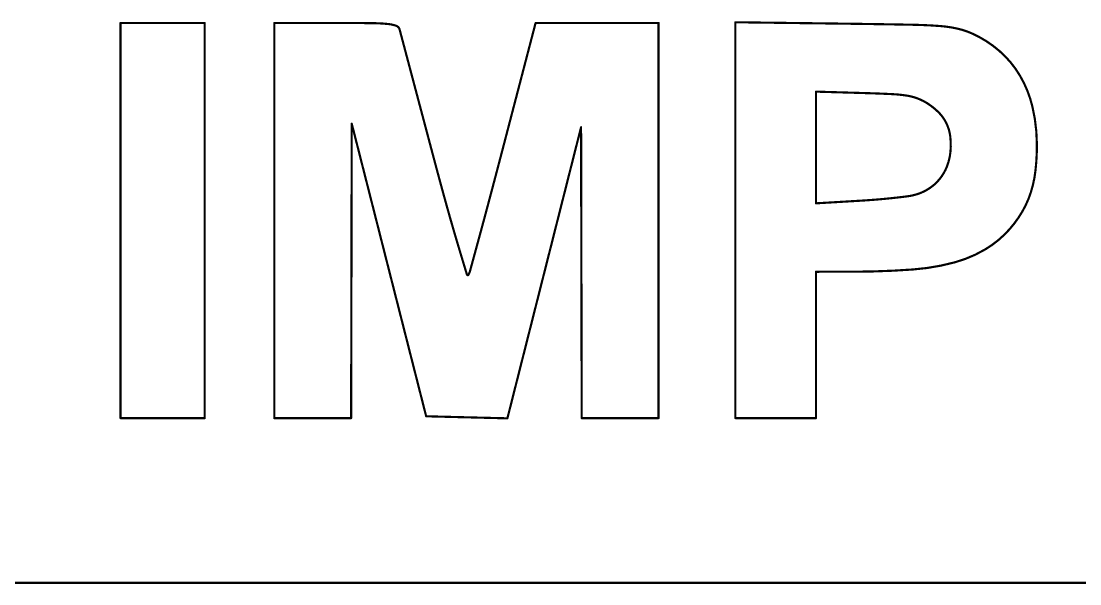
# Model space of a CAD drawing. Header units: millimetres. Extents: x -1282 to 950, y -5021 to 3311.
# Drawn here: x 96.57 to 102.79, y 65.68 to 68.99 of the extents above; entities that cross this region are included whole.
import ezdxf

# ---------------------------------------------------------------- set-up
doc = ezdxf.new("R2010")
doc.units = ezdxf.units.MM
doc.layers.add('TopOverlay', color=2, linetype='Continuous')

msp = doc.modelspace()

# ---------------------------------------------------------------- linework, layer by layer
at = {"layer": 'TopOverlay', "const_width": 0.0127}
for points in [[(97.1541, 67.8181), (97.1541, 68.9785)], [(97.1541, 68.9785), (97.4012, 68.9785)], [(97.4012, 68.9785), (97.6483, 68.9785)], [(97.6483, 67.8181), (97.6483, 68.9785)], [(98.0566, 67.8181), (98.0566, 68.9785)], [(98.0566, 68.9785), (98.4194, 68.9785)], [(99.4016, 68.2532), (99.5909, 68.9785)], [(99.5909, 68.9785), (99.9519, 68.9785)], [(99.9519, 68.9785), (100.3129, 68.9785)], [(100.3129, 67.8181), (100.3129, 68.9785)], [(100.7641, 67.8202), (100.7641, 68.9827)], [(100.7641, 68.9827), (101.4034, 68.9744)], [(101.2369, 68.5752), (101.5219, 68.5668)], [(101.2369, 68.2472), (101.2369, 68.5752)], [(98.5096, 67.5226), (98.5113, 68.3875)], [(98.5113, 68.3875), (98.7298, 67.528)], [(99.6416, 67.5112), (99.8579, 68.3661)], [(99.8579, 68.3661), (99.8598, 67.5119)], [(101.2369, 67.9192), (101.2369, 68.2472)], [(101.2369, 67.9192), (101.4894, 67.9341)], [(97.1541, 66.6577), (97.1541, 67.8181)], [(97.6483, 66.6577), (97.6483, 67.8181)], [(98.0566, 66.6577), (98.0566, 67.8181)], [(100.3129, 66.6577), (100.3129, 67.8181)], [(100.7641, 66.6577), (100.7641, 67.8202)], [(98.5079, 66.6577), (98.5096, 67.5226)], [(98.7298, 67.528), (98.9484, 66.6685)], [(99.4253, 66.6564), (99.6416, 67.5112)], [(99.8598, 67.5119), (99.8616, 66.6577)], [(101.2369, 67.5173), (101.4571, 67.5176)], [(101.2369, 67.0875), (101.2369, 67.5173)], [(101.2369, 66.6577), (101.2369, 67.0875)], [(97.1541, 66.6577), (97.4012, 66.6577)], [(97.4012, 66.6577), (97.6483, 66.6577)], [(98.0566, 66.6577), (98.2822, 66.6577)], [(98.2822, 66.6577), (98.5079, 66.6577)], [(98.9484, 66.6685), (99.1868, 66.6624)], [(99.1868, 66.6624), (99.4253, 66.6564)], [(99.8616, 66.6577), (100.0873, 66.6577)], [(100.0873, 66.6577), (100.3129, 66.6577)], [(100.7641, 66.6577), (101.0005, 66.6577)], [(101.0005, 66.6577), (101.2369, 66.6577)], [(89.4397, 65.6907), (111.143, 65.6907)]]:
    msp.add_lwpolyline(points, dxfattribs=at)
at = {"layer": 'TopOverlay', "const_width": 0.00635}
for points in [[(97.1509, 68.9785, 1), (97.1573, 68.9785, 1)], [(97.1509, 68.9785, 1), (97.1573, 68.9785, 1)], [(97.398, 68.9785, 1), (97.4044, 68.9785, 1)], [(97.398, 68.9785, 1), (97.4044, 68.9785, 1)], [(97.6451, 68.9785, 1), (97.6515, 68.9785, 1)], [(97.6451, 68.9785, 1), (97.6515, 68.9785, 1)], [(98.0534, 68.9785, 1), (98.0598, 68.9785, 1)], [(98.0534, 68.9785, 1), (98.0598, 68.9785, 1)], [(98.4162, 68.9785, 1), (98.4226, 68.9785, 1)], [(98.4162, 68.9785, 1), (98.4226, 68.9785, 1)], [(98.6304, 68.9774, 1), (98.6367, 68.9774, 1)], [(98.6304, 68.9774, 1), (98.6367, 68.9774, 1)], [(98.722, 68.9724, 1), (98.7284, 68.9724, 1)], [(98.722, 68.9724, 1), (98.7284, 68.9724, 1)], [(98.7697, 68.9618, 1), (98.7761, 68.9618, 1)], [(98.7697, 68.9618, 1), (98.7761, 68.9618, 1)], [(98.7892, 68.9409, 1), (98.7955, 68.9409, 1)], [(98.7892, 68.9409, 1), (98.7955, 68.9409, 1)], [(99.5877, 68.9785, 1), (99.5941, 68.9785, 1)], [(99.5877, 68.9785, 1), (99.5941, 68.9785, 1)], [(99.9487, 68.9785, 1), (99.9551, 68.9785, 1)], [(99.9487, 68.9785, 1), (99.9551, 68.9785, 1)], [(100.3097, 68.9785, 1), (100.3161, 68.9785, 1)], [(100.3097, 68.9785, 1), (100.3161, 68.9785, 1)], [(100.761, 68.9827, 1), (100.7673, 68.9827, 1)], [(100.761, 68.9827, 1), (100.7673, 68.9827, 1)], [(101.4002, 68.9744, 1), (101.4066, 68.9744, 1)], [(101.4002, 68.9744, 1), (101.4066, 68.9744, 1)], [(101.7993, 68.9681, 1), (101.8056, 68.9681, 1)], [(101.7993, 68.9681, 1), (101.8056, 68.9681, 1)], [(101.9638, 68.9604, 1), (101.9702, 68.9604, 1)], [(101.9638, 68.9604, 1), (101.9702, 68.9604, 1)], [(102.0637, 68.9455, 1), (102.07, 68.9455, 1)], [(102.0637, 68.9455, 1), (102.07, 68.9455, 1)], [(98.7968, 68.9121, 1), (98.8032, 68.9121, 1)], [(98.7968, 68.9121, 1), (98.8032, 68.9121, 1)], [(102.1491, 68.9173, 1), (102.1554, 68.9173, 1)], [(102.1491, 68.9173, 1), (102.1554, 68.9173, 1)], [(102.3114, 68.8137, 1), (102.3178, 68.8137, 1)], [(102.3115, 68.8137, 1), (102.3178, 68.8137, 1)], [(98.852, 68.7041, 1), (98.8584, 68.7041, 1)], [(98.852, 68.7041, 1), (98.8584, 68.7041, 1)], [(102.4314, 68.6694, 1), (102.4377, 68.6694, 1)], [(102.4314, 68.6694, 1), (102.4377, 68.6694, 1)], [(101.2337, 68.5752, 1), (101.2401, 68.5752, 1)], [(101.2337, 68.5752, 1), (101.2401, 68.5752, 1)], [(101.5187, 68.5668, 1), (101.525, 68.5668, 1)], [(101.5187, 68.5668, 1), (101.525, 68.5668, 1)], [(101.6829, 68.5605, 1), (101.6892, 68.5605, 1)], [(101.6829, 68.5605, 1), (101.6892, 68.5605, 1)], [(101.7694, 68.5515, 1), (101.7757, 68.5515, 1)], [(101.7694, 68.5515, 1), (101.7757, 68.5515, 1)], [(101.8289, 68.5358, 1), (101.8352, 68.5358, 1)], [(101.8289, 68.5358, 1), (101.8352, 68.5358, 1)], [(101.8845, 68.5086, 1), (101.8909, 68.5086, 1)], [(101.8845, 68.5086, 1), (101.8909, 68.5086, 1)], [(98.9156, 68.4647, 1), (98.9219, 68.4647, 1)], [(98.9155, 68.4647, 1), (98.9219, 68.4647, 1)], [(101.9542, 68.4534, 1), (101.9606, 68.4534, 1)], [(101.9542, 68.4534, 1), (101.9606, 68.4534, 1)], [(102.5048, 68.4864, 1), (102.5112, 68.4864, 1)], [(102.5048, 68.4864, 1), (102.5112, 68.4864, 1)], [(98.5081, 68.3875, 1), (98.5145, 68.3875, 1)], [(98.5081, 68.3875, 1), (98.5145, 68.3875, 1)], [(101.9998, 68.3893, 1), (102.0061, 68.3893, 1)], [(101.9998, 68.3893, 1), (102.0061, 68.3893, 1)], [(99.8547, 68.3661, 1), (99.8611, 68.3661, 1)], [(99.8547, 68.3661, 1), (99.8611, 68.3661, 1)], [(102.0222, 68.3131, 1), (102.0286, 68.3131, 1)], [(102.0222, 68.3131, 1), (102.0286, 68.3131, 1)], [(99.3984, 68.2532, 1), (99.4048, 68.2532, 1)], [(99.3984, 68.2532, 1), (99.4048, 68.2532, 1)], [(101.2337, 68.2472, 1), (101.2401, 68.2472, 1)], [(101.2337, 68.2472, 1), (101.2401, 68.2472, 1)], [(102.5309, 68.2694, 1), (102.5373, 68.2694, 1)], [(102.5309, 68.2694, 1), (102.5373, 68.2694, 1)], [(98.989, 68.1877, 1), (98.9953, 68.1877, 1)], [(98.989, 68.1877, 1), (98.9953, 68.1877, 1)], [(102.0235, 68.2218, 1), (102.0298, 68.2218, 1)], [(102.0235, 68.2218, 1), (102.0298, 68.2218, 1)], [(102.0025, 68.1346, 1), (102.0088, 68.1346, 1)], [(102.0025, 68.1346, 1), (102.0088, 68.1346, 1)], [(101.9585, 68.0601, 1), (101.9649, 68.0601, 1)], [(101.9585, 68.0601, 1), (101.9649, 68.0601, 1)], [(102.5229, 68.1124, 1), (102.5292, 68.1124, 1)], [(102.5229, 68.1124, 1), (102.5292, 68.1124, 1)], [(101.8945, 68.0038, 1), (101.9008, 68.0038, 1)], [(101.8945, 68.0038, 1), (101.9008, 68.0038, 1)], [(99.3247, 67.9732, 1), (99.3311, 67.9732, 1)], [(99.3247, 67.9732, 1), (99.3311, 67.9732, 1)], [(101.4862, 67.9341, 1), (101.4925, 67.9341, 1)], [(101.4862, 67.9341, 1), (101.4925, 67.9341, 1)], [(101.5885, 67.9412, 1), (101.5948, 67.9412, 1)], [(101.5885, 67.9412, 1), (101.5948, 67.9412, 1)], [(101.6869, 67.9505, 1), (101.6933, 67.9505, 1)], [(101.6869, 67.9505, 1), (101.6933, 67.9505, 1)], [(101.7706, 67.9604, 1), (101.7769, 67.9604, 1)], [(101.7706, 67.9604, 1), (101.7769, 67.9604, 1)], [(101.8149, 67.9691, 1), (101.8213, 67.9691, 1)], [(101.8149, 67.9691, 1), (101.8213, 67.9691, 1)], [(102.4952, 67.9829, 1), (102.5016, 67.9829, 1)], [(102.4952, 67.9829, 1), (102.5016, 67.9829, 1)], [(99.0628, 67.9153, 1), (99.0692, 67.9153, 1)], [(99.0628, 67.9153, 1), (99.0692, 67.9153, 1)], [(101.2337, 67.9192, 1), (101.2401, 67.9192, 1)], [(101.2337, 67.9192, 1), (101.2401, 67.9192, 1)], [(102.4454, 67.8709, 1), (102.4518, 67.8709, 1)], [(102.4454, 67.8709, 1), (102.4518, 67.8709, 1)], [(97.1509, 67.8181, 1), (97.1573, 67.8181, 1)], [(97.1509, 67.8181, 1), (97.1573, 67.8181, 1)], [(97.6451, 67.8181, 1), (97.6515, 67.8181, 1)], [(97.6451, 67.8181, 1), (97.6515, 67.8181, 1)], [(98.0534, 67.8181, 1), (98.0598, 67.8181, 1)], [(98.0534, 67.8181, 1), (98.0598, 67.8181, 1)], [(100.3097, 67.8181, 1), (100.3161, 67.8181, 1)], [(100.3097, 67.8181, 1), (100.3161, 67.8181, 1)], [(100.761, 67.8202, 1), (100.7673, 67.8202, 1)], [(100.761, 67.8202, 1), (100.7673, 67.8202, 1)], [(102.3707, 67.7673, 1), (102.377, 67.7673, 1)], [(102.3707, 67.7673, 1), (102.377, 67.7673, 1)], [(99.1274, 67.6906, 1), (99.1338, 67.6906, 1)], [(99.1274, 67.6906, 1), (99.1338, 67.6906, 1)], [(99.2602, 67.7328, 1), (99.2666, 67.7328, 1)], [(99.2602, 67.7328, 1), (99.2666, 67.7328, 1)], [(102.2277, 67.6487, 1), (102.2341, 67.6487, 1)], [(102.2277, 67.6487, 1), (102.2341, 67.6487, 1)], [(102.048, 67.5725, 1), (102.0544, 67.5725, 1)], [(102.048, 67.5725, 1), (102.0544, 67.5725, 1)], [(98.5064, 67.5226, 1), (98.5127, 67.5226, 1)], [(98.5064, 67.5226, 1), (98.5127, 67.5226, 1)], [(98.7266, 67.528, 1), (98.733, 67.528, 1)], [(98.7266, 67.528, 1), (98.733, 67.528, 1)], [(99.1845, 67.5011, 1), (99.1908, 67.5011, 1)], [(99.1845, 67.5011, 1), (99.1908, 67.5011, 1)], [(99.1939, 67.5001, 1), (99.2002, 67.5001, 1)], [(99.1939, 67.5001, 1), (99.2002, 67.5001, 1)], [(99.203, 67.5228, 1), (99.2094, 67.5228, 1)], [(99.203, 67.5228, 1), (99.2094, 67.5228, 1)], [(99.6384, 67.5112, 1), (99.6447, 67.5112, 1)], [(99.6384, 67.5112, 1), (99.6447, 67.5112, 1)], [(99.8566, 67.5119, 1), (99.8629, 67.5119, 1)], [(99.8566, 67.5119, 1), (99.8629, 67.5119, 1)], [(101.2337, 67.5173, 1), (101.2401, 67.5173, 1)], [(101.2337, 67.5173, 1), (101.2401, 67.5173, 1)], [(101.454, 67.5176, 1), (101.4603, 67.5176, 1)], [(101.454, 67.5176, 1), (101.4603, 67.5176, 1)], [(101.8038, 67.5307, 1), (101.8101, 67.5307, 1)], [(101.8038, 67.5307, 1), (101.8101, 67.5307, 1)], [(101.2337, 67.0875, 1), (101.2401, 67.0875, 1)], [(101.2337, 67.0875, 1), (101.2401, 67.0875, 1)], [(97.1509, 66.6577, 1), (97.1573, 66.6577, 1)], [(97.1509, 66.6577, 1), (97.1573, 66.6577, 1)], [(97.398, 66.6577, 1), (97.4044, 66.6577, 1)], [(97.398, 66.6577, 1), (97.4044, 66.6577, 1)], [(97.6451, 66.6577, 1), (97.6515, 66.6577, 1)], [(97.6451, 66.6577, 1), (97.6515, 66.6577, 1)], [(98.0534, 66.6577, 1), (98.0598, 66.6577, 1)], [(98.0534, 66.6577, 1), (98.0598, 66.6577, 1)], [(98.2791, 66.6577, 1), (98.2854, 66.6577, 1)], [(98.2791, 66.6577, 1), (98.2854, 66.6577, 1)], [(98.5047, 66.6577, 1), (98.511, 66.6577, 1)], [(98.5047, 66.6577, 1), (98.511, 66.6577, 1)], [(98.9452, 66.6685, 1), (98.9515, 66.6685, 1)], [(98.9452, 66.6685, 1), (98.9515, 66.6685, 1)], [(99.1836, 66.6624, 1), (99.19, 66.6624, 1)], [(99.1836, 66.6624, 1), (99.19, 66.6624, 1)], [(99.4221, 66.6564, 1), (99.4284, 66.6564, 1)], [(99.4221, 66.6564, 1), (99.4284, 66.6564, 1)], [(99.8584, 66.6577, 1), (99.8648, 66.6577, 1)], [(99.8584, 66.6577, 1), (99.8648, 66.6577, 1)], [(100.0841, 66.6577, 1), (100.0904, 66.6577, 1)], [(100.0841, 66.6577, 1), (100.0904, 66.6577, 1)], [(100.3097, 66.6577, 1), (100.3161, 66.6577, 1)], [(100.3097, 66.6577, 1), (100.3161, 66.6577, 1)], [(100.761, 66.6577, 1), (100.7673, 66.6577, 1)], [(100.761, 66.6577, 1), (100.7673, 66.6577, 1)], [(100.9973, 66.6577, 1), (101.0037, 66.6577, 1)], [(100.9973, 66.6577, 1), (101.0037, 66.6577, 1)], [(101.2337, 66.6577, 1), (101.2401, 66.6577, 1)], [(101.2337, 66.6577, 1), (101.2401, 66.6577, 1)]]:
    msp.add_lwpolyline(points, format="xyb", close=True, dxfattribs=at)
at = {"layer": 'TopOverlay', "const_width": 0.0127}
for points in [[(98.4194, 68.9785, -0.002403), (98.6335, 68.9774)], [(98.6335, 68.9774, -0.022725), (98.7252, 68.9724)], [(98.7252, 68.9724, -0.059322), (98.7729, 68.9618)], [(98.7729, 68.9618, -0.247357), (98.7923, 68.9409)], [(98.7923, 68.9409, -0.000985), (98.8, 68.9121)], [(101.4034, 68.9744, -0.001396), (101.8025, 68.9681)], [(101.8025, 68.9681, -0.014388), (101.967, 68.9604)], [(101.967, 68.9604, -0.03563), (102.0668, 68.9455)], [(102.0668, 68.9455, -0.050167), (102.1523, 68.9173)], [(98.8, 68.9121, -0.00001), (98.8552, 68.7041)], [(102.1523, 68.9173, -0.074593), (102.3146, 68.8137)], [(102.3146, 68.8137, -0.080526), (102.4345, 68.6694)], [(98.8552, 68.7041, -0.000032), (98.9187, 68.4647)], [(102.4345, 68.6694, -0.0755), (102.508, 68.4864)], [(101.5219, 68.5668, -0.004769), (101.6861, 68.5605)], [(101.6861, 68.5605, -0.027434), (101.7726, 68.5515)], [(101.7726, 68.5515, -0.050014), (101.8321, 68.5358)], [(101.8321, 68.5358, -0.048961), (101.8877, 68.5086)], [(101.8877, 68.5086, -0.058177), (101.9574, 68.4534)], [(98.9187, 68.4647, -0.000021), (98.9922, 68.1877)], [(101.9574, 68.4534, -0.083572), (102.0029, 68.3893)], [(102.508, 68.4864, -0.055773), (102.5341, 68.2694)], [(102.0029, 68.3893, -0.082305), (102.0254, 68.3131)], [(102.0254, 68.3131, -0.054699), (102.0267, 68.2218)], [(99.4016, 68.2532, -0.000956), (99.3279, 67.9732)], [(102.5341, 68.2694, -0.029835), (102.526, 68.1124)], [(99.066, 67.9153, -0.00277), (98.9922, 68.1877)], [(102.0267, 68.2218, -0.070305), (102.0057, 68.1346)], [(102.0057, 68.1346, -0.078514), (101.9617, 68.0601)], [(101.9617, 68.0601, -0.07979), (101.8977, 68.0038)], [(102.526, 68.1124, -0.049516), (102.4984, 67.9829)], [(101.8977, 68.0038, -0.075889), (101.8181, 67.9691)], [(99.3279, 67.9732, -0.0015), (99.2634, 67.7328)], [(101.5916, 67.9412, -0.00563), (101.4894, 67.9341)], [(101.6901, 67.9505, -0.006269), (101.5916, 67.9412)], [(101.7738, 67.9604, -0.005828), (101.6901, 67.9505)], [(101.8181, 67.9691, -0.032475), (101.7738, 67.9604)], [(102.4984, 67.9829, -0.054862), (102.4486, 67.8709)], [(99.1306, 67.6906, -0.004846), (99.066, 67.9153)], [(102.4486, 67.8709, -0.048429), (102.3738, 67.7673)], [(102.3738, 67.7673, -0.078326), (102.2309, 67.6487)], [(99.1876, 67.5011, -0.001373), (99.1306, 67.6906)], [(99.2634, 67.7328, -0.000373), (99.2062, 67.5228)], [(102.2309, 67.6487, -0.067718), (102.0512, 67.5725)], [(102.0512, 67.5725, -0.048296), (101.807, 67.5307)], [(99.1971, 67.5001, -0.66506), (99.1876, 67.5011)], [(99.2062, 67.5228, -0.058137), (99.1971, 67.5001)], [(101.807, 67.5307, -0.017782), (101.4571, 67.5176)]]:
    msp.add_lwpolyline(points, format="xyb", dxfattribs=at)

doc.saveas('drawing.dxf')
